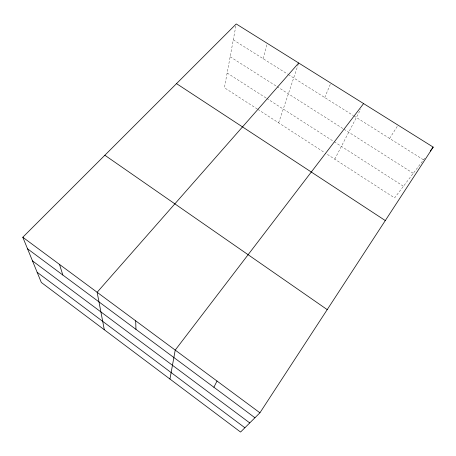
<?xml version="1.0" encoding="UTF-8"?>
<svg xmlns="http://www.w3.org/2000/svg" width="456" height="456" viewBox="0 0 456 456"><rect width="100%" height="100%" fill="white"/><g stroke="black" fill="none" stroke-linecap="round" stroke-linejoin="round"><path stroke-width="0.34" stroke-dasharray="2.28 1.71" d="M235.849 26.02L224.409 87.734L257.247 108.995M263.203 58.71L267.159 43.286M278.644 122.846L298.68 63.002M324.729 97.527L330.817 83.095M334.744 159.167L360.639 109.275M389.618 138.459L398.037 125.132M424.787 158.186L394.588 197.915L325.316 153.062M233.29 39.843L287.702 74.168M288.3 74.545L353.389 115.602M353.987 115.978L423.527 159.845M230.155 56.755L276.376 86.184M276.98 86.566L343.345 128.82M343.944 129.202L413.267 173.343M227.139 73L266.167 98.063M266.754 98.445L333.604 141.383M334.202 141.765L403.457 186.247M257.839 109.377L324.723 152.68"/><path stroke-width="0.68" d="M169.951 379.039L175.224 350.094L363.592 103.586M213.887 387.264L217.016 381.034M259.92 412.8L433.2 147.117L236.231 23.951L22.8 237.245L41.325 282.475L240.563 432.049L259.92 412.8L22.8 237.245M430.253 150.993L433.2 147.117M298.68 63.002L97.134 292.279L104.304 329.751M176.523 83.625L385.297 220.567M104.851 155.245L327.214 309.624M27.531 248.799L254.932 417.759M32.484 260.883L249.745 422.917M37.153 272.289L244.883 427.757M59.514 264.429L62.831 275.025M135.689 320.825L135.968 329.369"/></g></svg>
